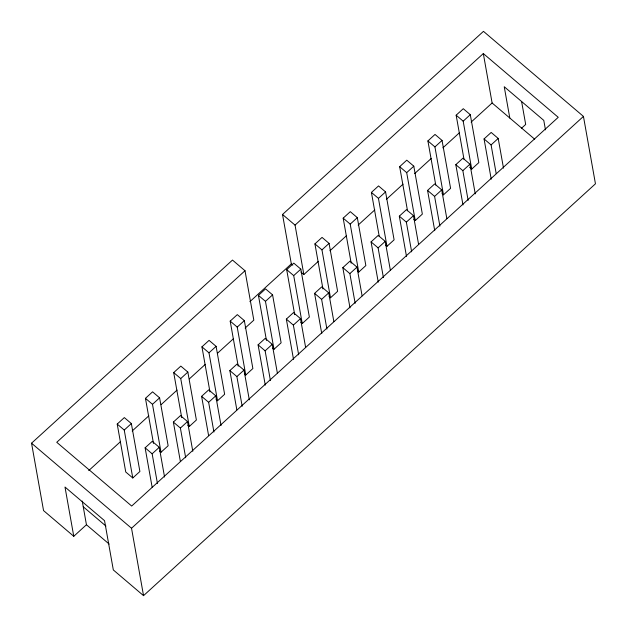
<?xml version="1.0" encoding="UTF-8"?>
<svg xmlns="http://www.w3.org/2000/svg" width="627" height="627" viewBox="0 0 627 627"><rect width="100%" height="100%" fill="white"/><g stroke="black" fill="none" stroke-linecap="round" stroke-linejoin="round"><path stroke-width="0.94" d="M82.231 501.075L86.44 524.744L73.767 536.297L43.553 510.59L31.546 443.195L232.484 260.072L245.008 270.731L253.817 320.154L245.126 328.07M292.801 265.15L291.328 263.896L282.526 214.473L483.464 31.35L583.447 116.41L595.454 183.805L143.536 595.65L113.322 569.943L104.544 520.669L64.989 487.022L73.767 536.297M245.008 270.731L56.751 442.294L131.678 506.044L558.242 117.312L483.315 53.561L295.051 225.124L303.852 274.548L318.336 261.349M249.867 301.681L291.328 263.896M117.21 424.071L124.326 417.59L131.356 423.57L139.899 471.496L132.775 477.978L125.745 471.998L117.21 424.071L124.24 430.051L132.775 477.978M153.482 443.383L145.456 398.333L152.573 391.844L159.603 397.832L168.138 445.758L161.021 452.239L159.619 451.04M181.728 417.645L173.703 372.595L180.819 366.105L187.849 372.085L196.384 420.012L189.268 426.501L187.865 425.302M209.967 391.899L201.941 346.849L209.065 340.367L216.096 346.347L224.631 394.273L217.514 400.763L216.103 399.564M238.213 366.16L230.187 321.11L237.304 314.629L244.342 320.609L252.877 368.535L245.76 375.017L244.35 373.825M266.459 340.422L258.434 295.372L265.55 288.882L272.58 294.87L281.123 342.797L274.007 349.278L272.596 348.087M294.706 314.683L286.68 269.634L293.797 263.144L300.827 269.132L309.362 317.05L302.245 323.54L300.842 322.341M322.952 288.945L314.926 243.895L322.043 237.406L329.073 243.386L337.608 291.312L330.492 297.801L329.089 296.602M351.191 263.199L343.173 218.149L350.289 211.667L357.319 217.647L365.854 265.574L358.738 272.063L357.335 270.864M379.264 236.504L371.411 192.411L378.528 185.929L385.566 191.909L394.101 239.835L386.984 246.317L385.574 245.126M407.511 210.766L399.658 166.672L406.774 160.183L413.804 166.171L422.347 214.097L415.231 220.579L413.82 219.379M435.757 185.02L427.904 140.934L435.02 134.444L442.051 140.424L450.586 188.351L443.469 194.84L442.066 193.641M464.004 159.282L456.15 115.188L463.267 108.706L470.297 114.686L478.832 162.612L471.716 169.102L469.607 167.307M124.24 430.051L131.356 423.57M161.021 452.239L152.486 404.313L159.603 397.832M189.268 426.501L180.733 378.575L187.849 372.085M217.514 400.763L208.979 352.836L216.096 346.347M245.76 375.017L237.218 327.098L244.342 320.609M274.007 349.278L265.464 301.352L272.58 294.87M302.245 323.54L293.71 275.614L300.827 269.132M330.492 297.801L321.957 249.875L329.073 243.386M358.738 272.063L350.203 224.137L357.319 217.647M386.984 246.317L378.449 198.391L385.566 191.909M415.231 220.579L406.688 172.652L413.804 166.171M443.469 194.84L434.934 146.914L442.051 140.424M471.716 169.102L463.181 121.176L470.297 114.686M88.721 470.603L120.58 441.565M132.172 431.008L148.826 415.834M161.131 404.619L177.065 390.096M189.37 378.88L205.303 364.365M217.608 353.142L233.542 338.627M329.92 250.792L346.574 235.619M358.166 225.062L374.813 209.88M386.404 199.323L403.059 184.15M414.643 173.585L431.298 158.412M442.881 147.854L459.536 132.673M471.12 122.116L492.117 102.985L483.315 53.561M152.118 487.116L145.119 447.819L152.236 441.33L159.266 447.31L164.556 477.029M180.364 461.378L173.365 422.073L180.482 415.591L187.512 421.571L192.802 451.283M208.611 435.632L201.604 396.335L208.72 389.853L215.759 395.833L221.049 425.545M236.849 409.893L229.85 370.596L236.967 364.107L243.997 370.095L249.295 399.807M265.268 385.111L258.097 344.858L265.213 338.368L272.243 344.348L277.369 373.104M293.514 359.373L286.343 319.112L293.46 312.63L300.49 318.61L305.615 347.366M321.761 333.635L314.589 293.373L321.706 286.892L328.736 292.872L333.854 321.627M349.999 307.888L342.828 267.635L349.944 261.145L356.982 267.133L362.1 295.889M378.246 282.15L371.074 241.897L378.191 235.407L385.221 241.387L390.347 270.143M406.492 256.412L399.321 216.15L406.437 209.669L413.467 215.649L418.593 244.405M434.738 230.673L427.567 190.412L434.683 183.93L441.714 189.91L446.839 218.666M462.985 204.935L455.813 164.674L462.93 158.184L469.96 164.172L475.25 193.884M491.223 179.189L484.06 138.935L491.176 132.446L498.206 138.434L503.497 168.146M157.44 483.511L152.149 453.799L159.266 447.31M185.686 457.773L180.396 428.061L187.512 421.571M213.932 432.034L208.642 402.315L215.759 395.833M242.179 406.288L236.881 376.576L243.997 370.095M270.417 380.55L265.127 350.838L272.243 344.348M298.664 354.811L293.373 325.099L300.49 318.61M326.91 329.073L321.62 299.353L328.736 292.872M355.156 303.327L349.866 273.615L356.982 267.133M383.403 277.589L378.105 247.877L385.221 241.387M411.649 251.85L406.351 222.138L413.467 215.649M439.888 226.112L434.597 196.4L441.714 189.91M468.134 200.374L462.844 170.654L469.96 164.172M496.208 173.671L491.09 144.915L498.206 138.434M521.46 128.3L525.685 124.452L521.633 101.707M143.536 595.65L131.529 528.255L583.447 116.41M492.117 102.985L534.713 139.218M456.15 115.188L463.181 121.176M484.06 138.935L491.09 144.915M427.904 140.934L434.934 146.914M455.813 164.674L462.844 170.654M399.658 166.672L406.688 172.652M427.567 190.412L434.597 196.4M371.411 192.411L378.449 198.391M399.321 216.15L406.351 222.138M343.173 218.149L350.203 224.137M371.074 241.897L378.105 247.877M282.526 214.473L295.051 225.124M314.926 243.895L321.957 249.875M342.828 267.635L349.866 273.615M300.905 272.04L303.852 274.548M286.68 269.634L293.71 275.614M314.589 293.373L321.62 299.353M258.434 295.372L265.464 301.352M286.343 319.112L293.373 325.099M230.187 321.11L237.218 327.098M258.097 344.858L265.127 350.838M201.941 346.849L208.979 352.836M229.85 370.596L236.881 376.576M173.703 372.595L180.733 378.575M201.604 396.335L208.642 402.315M145.456 398.333L152.486 404.313M173.365 422.073L180.396 428.061M145.119 447.819L152.149 453.799M31.546 443.195L131.529 528.255M83.242 506.765L105.947 526.084M86.44 524.744L109.153 544.056M545.474 129.867L543.781 120.384L504.233 86.73L509.806 118.033"/></g></svg>
